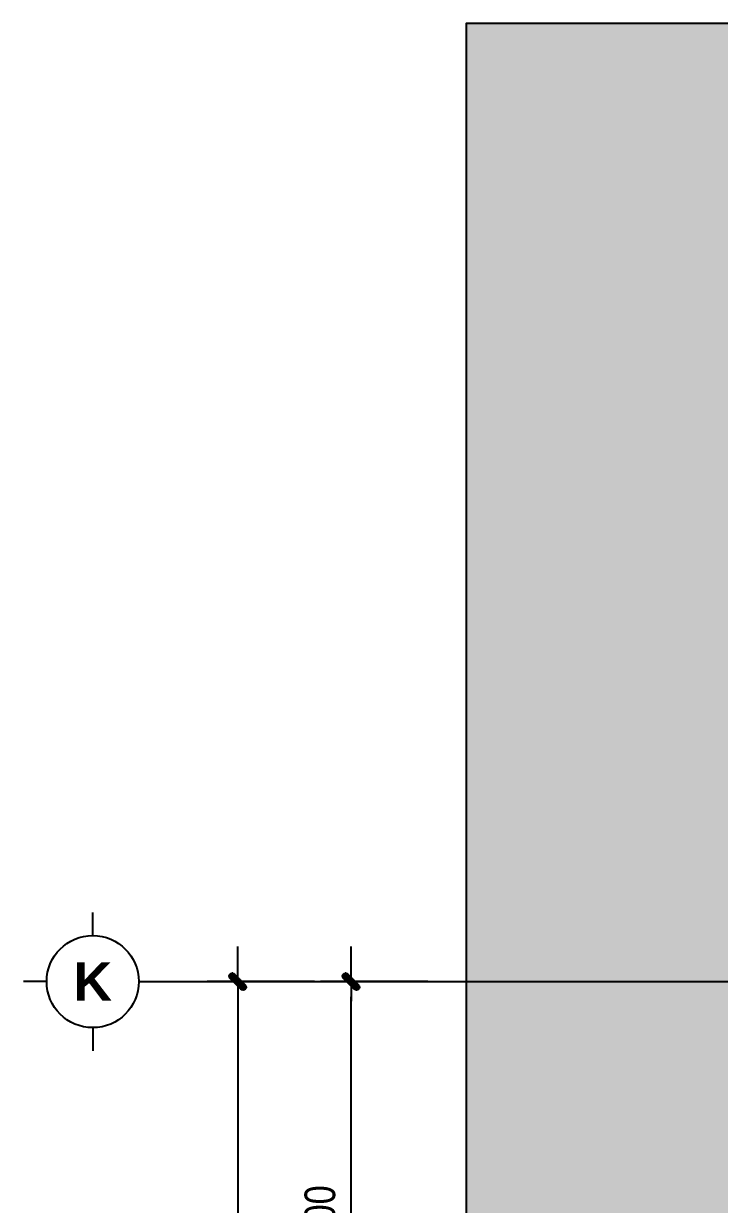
# Model space of a CAD drawing. Header units: millimetres. Extents: x -1030105 to 906887, y -616134 to 1220667.
# Drawn here: x -112543 to -103482, y 558393 to 573772 of the extents above; entities that cross this region are included whole.
import ezdxf
from ezdxf.enums import TextEntityAlignment as Align

# ---------------------------------------------------------------- set-up
doc = ezdxf.new("R2010")
doc.units = ezdxf.units.MM
doc.header["$MEASUREMENT"] = 0
doc.linetypes.add('CENTER', pattern=[2, 1.25, -0.25, 0.25, -0.25])
doc.linetypes.add('DASHED', pattern=[0.75, 0.5, -0.25])
doc.layers.get('Defpoints').update_dxf_attribs({"color": 1})
doc.layers.add('A-Furniture', color=143, linetype='Continuous')
doc.layers.add('KTCQ CẢNH QUAN', color=192, linetype='Continuous')
doc.layers.add('A-Wall', color=6, linetype='Continuous', lineweight=9)
doc.styles.add('Arial_Bold', font='arialbd.ttf')
doc.styles.add('Dim', font='arial.ttf', dxfattribs={"width": 0.8})
doc.dimstyles.new('DIM1-200', dxfattribs={"dimscale": 200, "dimtxt": 2, "dimasz": 1, "dimexe": 2, "dimexo": 2, "dimgap": 1, "dimtad": 1, "dimdec": 0, "dimzin": 0, "dimdsep": 46, "dimtxsty": 'Dim', "dimblk1": 'TICK', "dimblk2": 'TICK', "dimsah": 1, "dimcen": 0.5, "dimclrd": 256, "dimclre": 256, "dimclrt": 3, "dimadec": 0, "dimazin": 0, "dimtfac": 1, "dimtdec": 0, "dimtix": 1, "dimtmove": 2, "dimatfit": 3, "dimldrblk": 'TICK', "dimfxl": 5, "dimfxlon": 1, "dimtolj": 1, "dimtzin": 0, "dimarcsym": 1})

# ---------------------------------------------------------------- blocks, each defined once
blk = doc.blocks.new('FUR')
at = {"layer": 'A-Furniture'}
blk.add_spline([(-46363, 38183), (-48352, 38723), (-50738, 38178), (-51362, 36517), (-50932, 34079), (-50064, 32040), (-50421, 30984), (-51848, 29643), (-52520, 28302), (-51538, 26726), (-50124, 25889), (-50095, 24971), (-52639, 24599), (-55765, 24191), (-58101, 22242), (-58906, 18981), (-56698, 16186), (-53355, 16334), (-51777, 19442), (-50750, 19799), (-49708, 18980), (-48064, 17526), (-44522, 19754), (-45333, 23059), (-45063, 25559), (-44007, 26675), (-42620, 29779), (-44288, 31022), (-44768, 31764), (-44667, 32856), (-43949, 34829), (-44667, 36918), (-46363, 38183)], degree=3, dxfattribs=at)
blk = doc.blocks.new('BỐ TRÍ LAY OUT')
at = {"layer": 'A-Furniture', "color": 3}
blk.add_blockref('FUR', (48784, 18655), dxfattribs=at)
blk = doc.blocks.new('*X1434')
at = {"color": 0}
for p, q in [((1.312, 0.253), (1.312, 0.782)), ((1.375, 0.315), (1.375, 0.789)), ((1.438, 0.378), (1.438, 0.775)), ((0.498, 0), (1.06, 0)), ((0.5, -0.233), (0.5, 0.003)), ((0.557, 0.062), (1.122, 0.062)), ((0.562, -0.289), (0.562, 0.068)), ((0.619, 0.125), (1.126, 0.125)), ((0.625, -0.312), (0.625, 0.131)), ((0.682, 0.188), (1.063, 0.188)), ((0.688, -0.313), (0.688, 0.193)), ((0.744, 0.25), (1.001, 0.25)), ((0.75, -0.295), (0.75, 0.256)), ((0.807, 0.312), (0.938, 0.312)), ((0.812, -0.247), (0.812, 0.318)), ((0.869, 0.375), (0.876, 0.375)), ((0.875, 0.376), (0.875, 0.381)), ((0.875, -0.185), (0.875, 0.376)), ((0.876, 0.375), (1.435, 0.375)), ((0.932, 0.438), (1.497, 0.438)), ((0.938, 0.313), (0.938, 0.443)), ((0.938, -0.122), (0.938, 0.313)), ((0.938, 0.312), (1.372, 0.312)), ((0.994, 0.5), (1.545, 0.5)), ((1, 0.251), (1, 0.506)), ((1, -0.06), (1, 0.251)), ((1.001, 0.25), (1.31, 0.25)), ((1.057, 0.562), (1.564, 0.562)), ((1.062, 0.188), (1.062, 0.568)), ((1.062, 0.003), (1.062, 0.188)), ((1.063, 0.188), (1.247, 0.188)), ((1.119, 0.625), (1.562, 0.625)), ((1.125, 0.126), (1.125, 0.631)), ((1.125, 0.065), (1.125, 0.126)), ((1.126, 0.125), (1.185, 0.125)), ((1.182, 0.688), (1.54, 0.688)), ((1.188, 0.128), (1.188, 0.693)), ((1.247, 0.75), (1.484, 0.75)), ((1.25, 0.19), (1.25, 0.752)), ((1.5, 0.44), (1.5, 0.737)), ((1.562, 0.553), (1.562, 0.624)), ((0.462, -0.125), (0.935, -0.125)), ((0.469, -0.062), (0.997, -0.062)), ((0.475, -0.188), (0.872, -0.188)), ((0.514, -0.25), (0.81, -0.25)), ((0.63, -0.312), (0.694, -0.312))]:
    blk.add_line(p, q, dxfattribs=at)
blk = doc.blocks.new('TICK')
for p, q in [((-0.283, 0), (-1.283, 0)), ((0.283, 0), (2.283, 0))]:
    blk.add_line(p, q)
at = {"color": 5}
blk.add_lwpolyline([(-0.211, -0.493, -1), (-0.493, -0.211), (0.211, 0.493, -1), (0.493, 0.211)], format="xyb", close=True, dxfattribs=at)
blk.add_blockref('*X1434', (-1.014, -0.237), dxfattribs=at)
blk = doc.blocks.new('*D1480')
at = {"lineweight": -2, "transparency": 16777216}
for p, q in [((-7165, 56700), (-8565, 56700)), ((-8165, 56500), (-8165, 200)), ((-7165, 0), (-8565, 0))]:
    blk.add_line(p, q, dxfattribs=at)
at = {"layer": 'Defpoints', "color": 0, "transparency": 16777216}
for p in [(-4824, 56700), (-8165, 0), (-4824, 0)]:
    blk.add_point(p, dxfattribs=at)
at = {"lineweight": -2, "transparency": 16777216, "xscale": 200, "yscale": 200, "zscale": 200}
for p, rotation in [((-8165, 56700), 90), ((-8165, 0), 270)]:
    blk.add_blockref('TICK', p, dxfattribs=dict(at, rotation=rotation))
at = {"color": 3, "transparency": 16777216, "insert": (-8569, 28350), "char_height": 400, "attachment_point": 5, "rotation": 90, "style": 'Dim'}
blk.add_mtext('\\A1;56700', dxfattribs=at)
blk = doc.blocks.new('*D1483')
at = {"lineweight": -2, "transparency": 16777216}
for p, q in [((-5689, 56700), (-7089, 56700)), ((-6689, 50600), (-6689, 56500)), ((-5689, 50400), (-7089, 50400))]:
    blk.add_line(p, q, dxfattribs=at)
at = {"layer": 'Defpoints', "color": 0, "transparency": 16777216}
for p in [(-6689, 56700), (-4824, 56700), (-4824, 50400)]:
    blk.add_point(p, dxfattribs=at)
at = {"lineweight": -2, "transparency": 16777216, "xscale": 200, "yscale": 200, "zscale": 200}
for p, rotation in [((-6689, 56700), 90), ((-6689, 50400), 270)]:
    blk.add_blockref('TICK', p, dxfattribs=dict(at, rotation=rotation))
at = {"color": 3, "transparency": 16777216, "insert": (-7093, 53550), "char_height": 400, "attachment_point": 5, "rotation": 90, "style": 'Dim'}
blk.add_mtext('\\A1;6300', dxfattribs=at)
blk = doc.blocks.new('*U1486')
for p, q in [((-6401.948, 7814.818), (-6401.948, 7816.318)), ((-6404.948, 7811.818), (-6406.448, 7811.818)), ((-6398.948, 7811.818), (-6392.643, 7811.818)), ((-6401.948, 7808.818), (-6401.948, 7807.318))]:
    blk.add_line(p, q)
at = {"color": 8, "linetype": 'CENTER', "ltscale": 500}
blk.add_line((-6392.643, 7811.818), (-6055.483, 7811.818), dxfattribs=at)
blk.add_circle((-6401.948, 7811.818), 3)
at = {"style": 'Arial_Bold'}
blk.add_attdef('TRUC', text='', height=2.5, dxfattribs=at).set_placement((-6401.948, 7811.818), align=Align.MIDDLE_CENTER)
blk = doc.blocks.new('TƯỜNG KIẾN TRÚC')
at = {"color": 0}
blk.add_lwpolyline([(-59109, -10951, 0.300771), (-59433, -20978, -0.110927), (-58325, -25393, 0.274496), (-54765, -30746), (-54870, -30917, -0.273743), (-58525, -25400, 0.110781), (-59608, -21076, -0.30031), (-59277, -10842, 0.12036), (-56712, -2726, -0.428868), (-44402, 7807), (-44423, 7608, 0.428893), (-56512, -2737, -0.120478)], format="xyb", close=True, dxfattribs=at)
blk = doc.blocks.new('TRỤC')
at = {"color": 0, "xscale": 199.9999999999901, "yscale": 199.9999999999901, "zscale": 199.9999999999901}
blk.add_blockref('*U1486', (1270336.3, -1505663.5), dxfattribs=at).add_auto_attribs({'TRUC': 'K'})
at = {"color": 0}
for base, p1, p2, picture, middle in [((-8164.8, 0), (-4823.9, 56700), (-4823.9, 0), '*D1480', (-8569, 28350)), ((-6688.8, 56700), (-4823.9, 50400), (-4823.9, 56700), '*D1483', (-7093.1, 53550))]:
    dim = blk.add_linear_dim(base=base, p1=p1, p2=p2, angle=90, dimstyle='DIM1-200', dxfattribs=at)
    dim.commit()
    dim.dimension.update_dxf_attribs({"geometry": picture, "text_midpoint": middle})
blk = doc.blocks.new('KIẾN TRÚC')
h = blk.add_hatch(color=9)
h.dxf.hatch_style = 1
edge = h.paths.add_edge_path(flags=16)
edge.add_line((62282, 27412), (55233, 27412))
edge.add_arc((32546, 30717), 22927, 284.537, 351.7126, ccw=False)
edge.add_line((38300, 8524), (13218, 8524))
edge.add_arc((23753, 24111), 18814, 227.7677, 235.9443, ccw=False)
edge.add_arc((7789, 12733), 4187, 236.059, 322.4361, ccw=False)
edge.add_arc((13874, 18503), 12505, 190.8327, 227.6606, ccw=False)
edge.add_arc((25478, 20792), 24333, 180.6832, 190.9911, ccw=False)
edge.add_arc((3283, 20557), 2137, 101.0808, 181.4794, ccw=False)
edge.add_line((2872, 22654), (4986, 23013))
edge.add_arc((28040, 24288), 23089, 153.2014, 183.1663, ccw=False)
edge.add_arc((10232, 40545), 6483, 182.8401, 244.3963, ccw=False)
edge.add_arc((-6425, 39971), 10185, 1.4208, 26.707)
edge.add_arc((10591, 49414), 9293, 144.7133, 211.5755, ccw=False)
edge.add_arc((-12326, 64090), 17936, 328.7375, 356.19)
edge.add_arc((16735, 62309), 11181, 84.1244, 176.9762, ccw=False)
edge.add_arc((20709, 99753), 26473, 263.8654, 288.487)
edge.add_arc((35667, 54480), 21207, 73.3511, 108.0302, ccw=False)
edge.add_arc((44765, 84516), 10177, 252.7259, 285.713)
edge.add_arc((49659, 68416), 6656, 49.4995, 108.7311, ccw=False)
edge.add_arc((48035, 66010), 9546, -2.3288, 51.4676, ccw=False)
edge.add_line((57573, 65622), (49484, 65624))
edge.add_line((49484, 65624), (62282, 65624))
edge.add_line((62282, 65624), (62282, 27412))
h.paths.add_polyline_path([(0, 77896), (64429, 77896), (64429, -1), (-2, 1)])
at = {"layer": 'KTCQ CẢNH QUAN'}
blk.add_lwpolyline([(64429, 77896), (0, 77896), (0, 0), (64429, 0)], close=True, dxfattribs=at)
at = {"color": 3}
blk.add_blockref('TRỤC', (5189, 8718), dxfattribs=at)
at = {"layer": 'A-Wall'}
blk.add_blockref('TƯỜNG KIẾN TRÚC', (62286, 65616), dxfattribs=at)

msp = doc.modelspace()

# ---------------------------------------------------------------- linework, layer by layer
at = {"color": 1, "linetype": 'DASHED', "ltscale": 1000, "const_width": 50}
msp.add_lwpolyline([(-95670.364, 506057.713, -0.197617913), (-98776.491, 504407.853, -0.19338508), (-101327.467, 505136.268, -0.162089289), (-105187.325, 512029.486, -0.045007101), (-105631.937, 516378.538, -0.365941298), (-103906.296, 518530.956), (-101743.903, 518897.849, -0.135739395), (-99338.882, 530570.34, -0.275017885), (-103021.373, 536099.914, 0.110781498), (-104104.837, 540424.903, -0.300310092), (-103773.282, 550658.847, 0.120359966), (-101208.65, 558774.911, -0.428868108), (-88898.579, 569307.403, 0.107847157), (-77675.159, 570521.933, -0.152481987), (-65035.161, 570674.305, 0.144935814), (-59256.799, 570595.58, -0.264358804), (-52796.995, 569353.41, -0.2237263), (-49205.795, 561498.47), (-44496.55, 561500.412), (-44496.55, 523288.529), (-51545.676, 523288.529, -0.301139368), (-68478.283, 504400.412), (-93560.982, 504400.412, -0.036275462), (-95670.364, 506057.713)], format="xyb", dxfattribs=at)

# ---------------------------------------------------------------- block references
at = {"color": 3}
for name, p in [('KIẾN TRÚC', (-106778.5, 495876.5)), ('BỐ TRÍ LAY OUT', (-93480.293, 504642.113))]:
    msp.add_blockref(name, p, dxfattribs=at)

doc.saveas('drawing.dxf')
